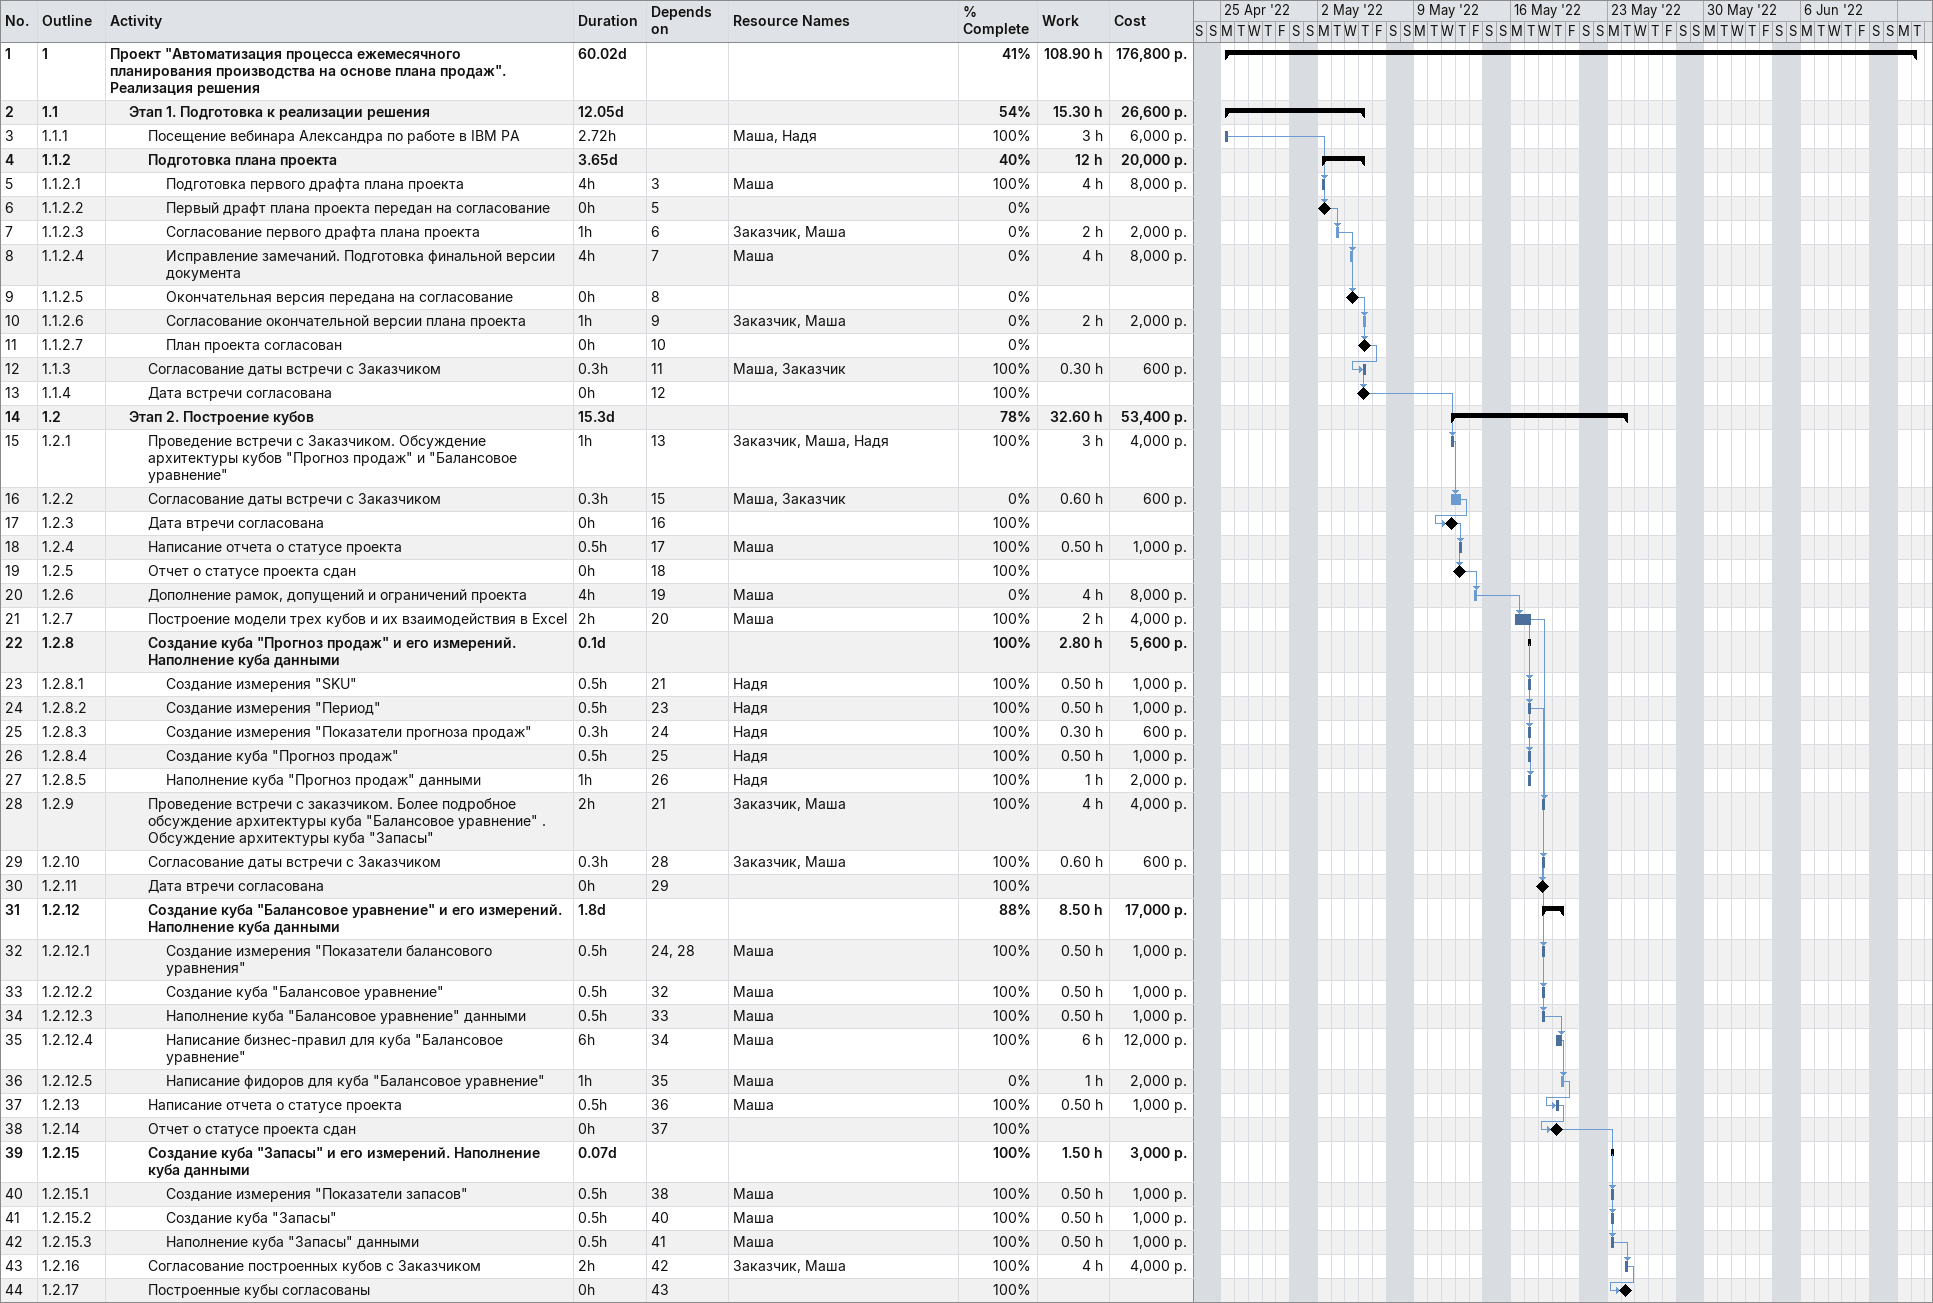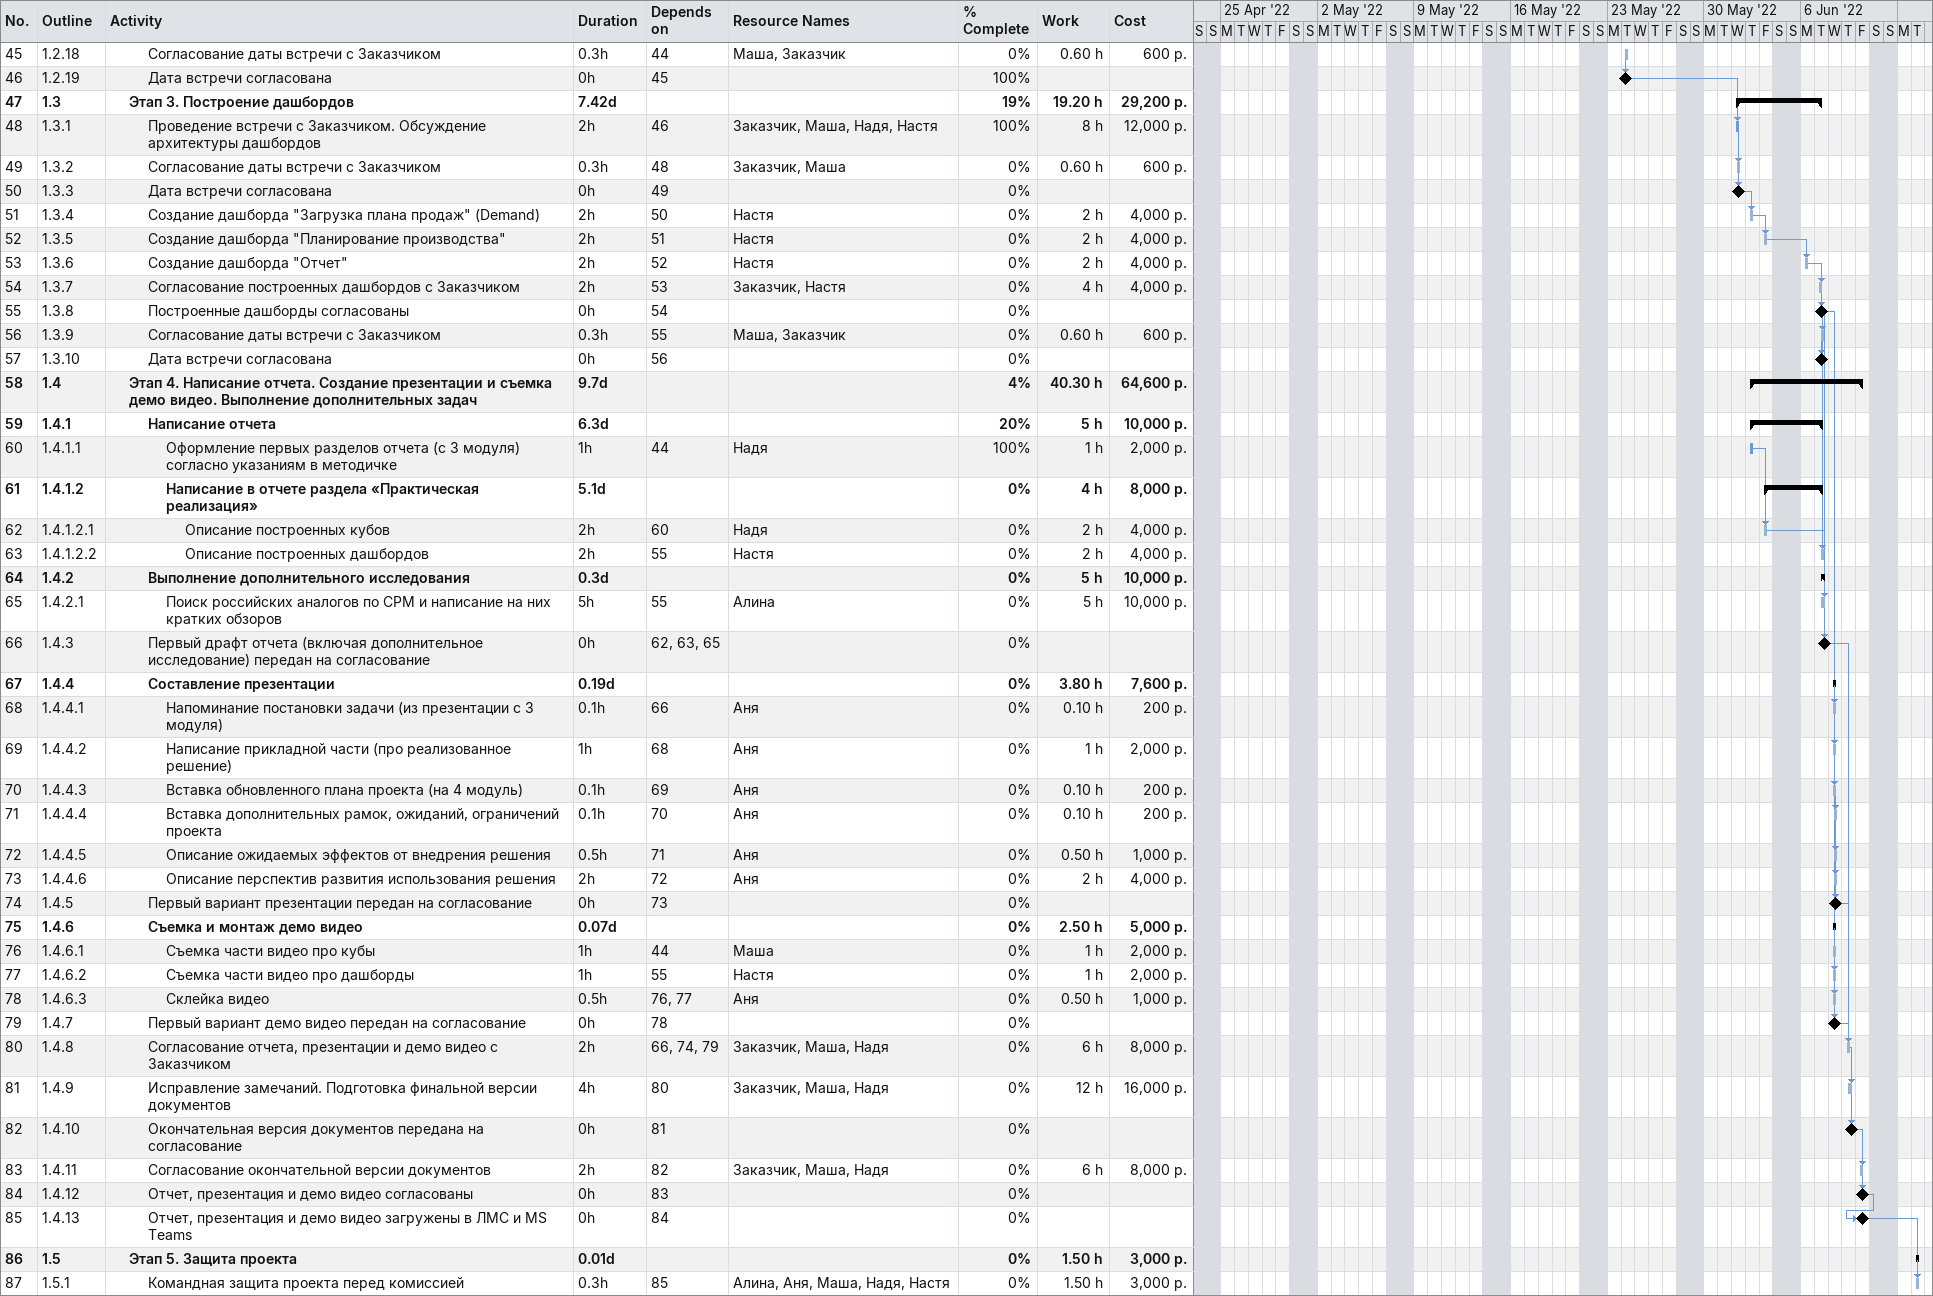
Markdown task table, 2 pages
| ID | WBS | Task | Duration | Start | Finish | Predecessors | Resources | % complete | Work (h) | Cost (р.) |
|---|---|---|---|---|---|---|---|---|---|---|
| 1 | 1 | **Проект "Автоматизация процесса ежемесячного планирования производства на основе плана продаж". Реализация решения** | 60.02d | 2022-04-25 | 2022-06-14 |  |  | 41 | 108.90 | 176800 |
| 2 | 1.1 | **Этап 1. Подготовка к реализации решения** | 12.05d | 2022-04-25 | 2022-05-05 |  |  | 54 | 15.30 | 26600 |
| 3 | 1.1.1 | Посещение вебинара Александра по работе в IBM PA | 2.72h | 2022-04-25 | 2022-04-25 |  | Маша, Надя | 100 | 3 | 6000 |
| 4 | 1.1.2 | **Подготовка плана проекта** | 3.65d | 2022-05-02 | 2022-05-05 |  |  | 40 | 12 | 20000 |
| 5 | 1.1.2.1 | Подготовка первого драфта плана проекта | 4h | 2022-05-02 | 2022-05-02 | 3 | Маша | 100 | 4 | 8000 |
| 6 | 1.1.2.2 | Первый драфт плана проекта передан на согласование | 0h | 2022-05-02 | 2022-05-02 | 5 |  | 0 |  |  |
| 7 | 1.1.2.3 | Согласование первого драфта плана проекта | 1h | 2022-05-03 | 2022-05-03 | 6 | Заказчик, Маша | 0 | 2 | 2000 |
| 8 | 1.1.2.4 | Исправление замечаний. Подготовка финальной версии документа | 4h | 2022-05-04 | 2022-05-04 | 7 | Маша | 0 | 4 | 8000 |
| 9 | 1.1.2.5 | Окончательная версия передана на согласование | 0h | 2022-05-04 | 2022-05-04 | 8 |  | 0 |  |  |
| 10 | 1.1.2.6 | Согласование окончательной версии плана проекта | 1h | 2022-05-05 | 2022-05-05 | 9 | Заказчик, Маша | 0 | 2 | 2000 |
| 11 | 1.1.2.7 | План проекта согласован | 0h | 2022-05-05 | 2022-05-05 | 10 |  | 0 |  |  |
| 12 | 1.1.3 | Согласование даты встречи с Заказчиком | 0.3h | 2022-05-05 | 2022-05-05 | 11 | Маша, Заказчик | 100 | 0.30 | 600 |
| 13 | 1.1.4 | Дата встречи согласована | 0h | 2022-05-05 | 2022-05-05 | 12 |  | 100 |  |  |
| 14 | 1.2 | **Этап 2. Построение кубов** | 15.3d | 2022-05-11 | 2022-05-24 |  |  | 78 | 32.60 | 53400 |
| 15 | 1.2.1 | Проведение встречи с Заказчиком. Обсуждение архитектуры кубов "Прогноз продаж" и "Балансовое уравнение" | 1h | 2022-05-11 | 2022-05-11 | 13 | Заказчик, Маша, Надя | 100 | 3 | 4000 |
| 16 | 1.2.2 | Согласование даты встречи с Заказчиком | 0.3h | 2022-05-11 | 2022-05-12 | 15 | Маша, Заказчик | 0 | 0.60 | 600 |
| 17 | 1.2.3 | Дата втречи согласована | 0h | 2022-05-11 | 2022-05-11 | 16 |  | 100 |  |  |
| 18 | 1.2.4 | Написание отчета о статусе проекта | 0.5h | 2022-05-12 | 2022-05-12 | 17 | Маша | 100 | 0.50 | 1000 |
| 19 | 1.2.5 | Отчет о статусе проекта сдан | 0h | 2022-05-12 | 2022-05-12 | 18 |  | 100 |  |  |
| 20 | 1.2.6 | Дополнение рамок, допущений и ограничений проекта | 4h | 2022-05-13 | 2022-05-13 | 19 | Маша | 0 | 4 | 8000 |
| 21 | 1.2.7 | Построение модели трех кубов и их взаимодействия в Excel | 2h | 2022-05-16 | 2022-05-17 | 20 | Маша | 100 | 2 | 4000 |
| 22 | 1.2.8 | **Создание куба "Прогноз продаж" и его измерений. Наполнение куба данными** | 0.1d | 2022-05-17 | 2022-05-17 |  |  | 100 | 2.80 | 5600 |
| 23 | 1.2.8.1 | Создание измерения "SKU" | 0.5h | 2022-05-17 | 2022-05-17 | 21 | Надя | 100 | 0.50 | 1000 |
| 24 | 1.2.8.2 | Создание измерения "Период" | 0.5h | 2022-05-17 | 2022-05-17 | 23 | Надя | 100 | 0.50 | 1000 |
| 25 | 1.2.8.3 | Создание измерения "Показатели прогноза продаж" | 0.3h | 2022-05-17 | 2022-05-17 | 24 | Надя | 100 | 0.30 | 600 |
| 26 | 1.2.8.4 | Создание куба "Прогноз продаж" | 0.5h | 2022-05-17 | 2022-05-17 | 25 | Надя | 100 | 0.50 | 1000 |
| 27 | 1.2.8.5 | Наполнение куба "Прогноз продаж" данными | 1h | 2022-05-17 | 2022-05-17 | 26 | Надя | 100 | 1 | 2000 |
| 28 | 1.2.9 | Проведение встречи с заказчиком. Более подробное обсуждение архитектуры куба "Балансовое уравнение" . Обсуждение архитектуры куба "Запасы" | 2h | 2022-05-18 | 2022-05-18 | 21 | Заказчик, Маша | 100 | 4 | 4000 |
| 29 | 1.2.10 | Согласование даты встречи с Заказчиком | 0.3h | 2022-05-18 | 2022-05-18 | 28 | Заказчик, Маша | 100 | 0.60 | 600 |
| 30 | 1.2.11 | Дата втречи согласована | 0h | 2022-05-18 | 2022-05-18 | 29 |  | 100 |  |  |
| 31 | 1.2.12 | **Создание куба "Балансовое уравнение" и его измерений. Наполнение куба данными** | 1.8d | 2022-05-18 | 2022-05-19 |  |  | 88 | 8.50 | 17000 |
| 32 | 1.2.12.1 | Создание измерения "Показатели балансового уравнения" | 0.5h | 2022-05-18 | 2022-05-18 | 24, 28 | Маша | 100 | 0.50 | 1000 |
| 33 | 1.2.12.2 | Создание куба "Балансовое уравнение" | 0.5h | 2022-05-18 | 2022-05-18 | 32 | Маша | 100 | 0.50 | 1000 |
| 34 | 1.2.12.3 | Наполнение куба "Балансовое уравнение" данными | 0.5h | 2022-05-18 | 2022-05-18 | 33 | Маша | 100 | 0.50 | 1000 |
| 35 | 1.2.12.4 | Написание бизнес-правил для куба "Балансовое уравнение" | 6h | 2022-05-19 | 2022-05-19 | 34 | Маша | 100 | 6 | 12000 |
| 36 | 1.2.12.5 | Написание фидоров для куба "Балансовое уравнение" | 1h | 2022-05-19 | 2022-05-19 | 35 | Маша | 0 | 1 | 2000 |
| 37 | 1.2.13 | Написание отчета о статусе проекта | 0.5h | 2022-05-19 | 2022-05-19 | 36 | Маша | 100 | 0.50 | 1000 |
| 38 | 1.2.14 | Отчет о статусе проекта сдан | 0h | 2022-05-19 | 2022-05-19 | 37 |  | 100 |  |  |
| 39 | 1.2.15 | **Создание куба "Запасы" и его измерений. Наполнение куба данными** | 0.07d | 2022-05-23 | 2022-05-23 |  |  | 100 | 1.50 | 3000 |
| 40 | 1.2.15.1 | Создание измерения "Показатели запасов" | 0.5h | 2022-05-23 | 2022-05-23 | 38 | Маша | 100 | 0.50 | 1000 |
| 41 | 1.2.15.2 | Создание куба "Запасы" | 0.5h | 2022-05-23 | 2022-05-23 | 40 | Маша | 100 | 0.50 | 1000 |
| 42 | 1.2.15.3 | Наполнение куба "Запасы" данными | 0.5h | 2022-05-23 | 2022-05-23 | 41 | Маша | 100 | 0.50 | 1000 |
| 43 | 1.2.16 | Согласование построенных кубов с Заказчиком | 2h | 2022-05-24 | 2022-05-24 | 42 | Заказчик, Маша | 100 | 4 | 4000 |
| 44 | 1.2.17 | Построенные кубы согласованы | 0h | 2022-05-24 | 2022-05-24 | 43 |  | 100 |  |  |
| 45 | 1.2.18 | Согласование даты встречи с Заказчиком | 0.3h | 2022-05-24 | 2022-05-24 | 44 | Маша, Заказчик | 0 | 0.60 | 600 |
| 46 | 1.2.19 | Дата встречи согласована | 0h | 2022-05-24 | 2022-05-24 | 45 |  | 100 |  |  |
| 47 | 1.3 | **Этап 3. Построение дашбордов** | 7.42d | 2022-06-01 | 2022-06-07 |  |  | 19 | 19.20 | 29200 |
| 48 | 1.3.1 | Проведение встречи с Заказчиком. Обсуждение архитектуры дашбордов | 2h | 2022-06-01 | 2022-06-01 | 46 | Заказчик, Маша, Надя, Настя | 100 | 8 | 12000 |
| 49 | 1.3.2 | Согласование даты встречи с Заказчиком | 0.3h | 2022-06-01 | 2022-06-01 | 48 | Заказчик, Маша | 0 | 0.60 | 600 |
| 50 | 1.3.3 | Дата встречи согласована | 0h | 2022-06-01 | 2022-06-01 | 49 |  | 0 |  |  |
| 51 | 1.3.4 | Создание дашборда "Загрузка плана продаж" (Demand) | 2h | 2022-06-02 | 2022-06-02 | 50 | Настя | 0 | 2 | 4000 |
| 52 | 1.3.5 | Создание дашборда "Планирование производства" | 2h | 2022-06-03 | 2022-06-03 | 51 | Настя | 0 | 2 | 4000 |
| 53 | 1.3.6 | Создание дашборда "Отчет" | 2h | 2022-06-06 | 2022-06-06 | 52 | Настя | 0 | 2 | 4000 |
| 54 | 1.3.7 | Согласование построенных дашбордов с Заказчиком | 2h | 2022-06-07 | 2022-06-07 | 53 | Заказчик, Настя | 0 | 4 | 4000 |
| 55 | 1.3.8 | Построенные дашборды согласованы | 0h | 2022-06-07 | 2022-06-07 | 54 |  | 0 |  |  |
| 56 | 1.3.9 | Согласование даты встречи с Заказчиком | 0.3h | 2022-06-07 | 2022-06-07 | 55 | Маша, Заказчик | 0 | 0.60 | 600 |
| 57 | 1.3.10 | Дата встречи согласована | 0h | 2022-06-07 | 2022-06-07 | 56 |  | 0 |  |  |
| 58 | 1.4 | **Этап 4. Написание отчета. Создание презентации и съемка демо видео. Выполнение дополнительных задач** | 9.7d | 2022-06-02 | 2022-06-10 |  |  | 4 | 40.30 | 64600 |
| 59 | 1.4.1 | **Написание отчета** | 6.3d | 2022-06-02 | 2022-06-07 |  |  | 20 | 5 | 10000 |
| 60 | 1.4.1.1 | Оформление первых разделов отчета (с 3 модуля) согласно указаниям в методичке | 1h | 2022-06-02 | 2022-06-02 | 44 | Надя | 100 | 1 | 2000 |
| 61 | 1.4.1.2 | **Написание в отчете раздела «Практическая реализация»** | 5.1d | 2022-06-03 | 2022-06-07 |  |  | 0 | 4 | 8000 |
| 62 | 1.4.1.2.1 | Описание построенных кубов | 2h | 2022-06-03 | 2022-06-03 | 60 | Надя | 0 | 2 | 4000 |
| 63 | 1.4.1.2.2 | Описание построенных дашбордов | 2h | 2022-06-07 | 2022-06-07 | 55 | Настя | 0 | 2 | 4000 |
| 64 | 1.4.2 | **Выполнение дополнительного исследования** | 0.3d | 2022-06-07 | 2022-06-07 |  |  | 0 | 5 | 10000 |
| 65 | 1.4.2.1 | Поиск российских аналогов по СРМ и написание на них кратких обзоров | 5h | 2022-06-07 | 2022-06-07 | 55 | Алина | 0 | 5 | 10000 |
| 66 | 1.4.3 | Первый драфт отчета (включая дополнительное исследование) передан на согласование | 0h | 2022-06-07 | 2022-06-07 | 62, 63, 65 |  | 0 |  |  |
| 67 | 1.4.4 | **Составление презентации** | 0.19d | 2022-06-08 | 2022-06-08 |  |  | 0 | 3.80 | 7600 |
| 68 | 1.4.4.1 | Напоминание постановки задачи (из презентации с 3 модуля) | 0.1h | 2022-06-08 | 2022-06-08 | 66 | Аня | 0 | 0.10 | 200 |
| 69 | 1.4.4.2 | Написание прикладной части (про реализованное решение) | 1h | 2022-06-08 | 2022-06-08 | 68 | Аня | 0 | 1 | 2000 |
| 70 | 1.4.4.3 | Вставка обновленного плана проекта (на 4 модуль) | 0.1h | 2022-06-08 | 2022-06-08 | 69 | Аня | 0 | 0.10 | 200 |
| 71 | 1.4.4.4 | Вставка дополнительных рамок, ожиданий, ограничений проекта | 0.1h | 2022-06-08 | 2022-06-08 | 70 | Аня | 0 | 0.10 | 200 |
| 72 | 1.4.4.5 | Описание ожидаемых эффектов от внедрения решения | 0.5h | 2022-06-08 | 2022-06-08 | 71 | Аня | 0 | 0.50 | 1000 |
| 73 | 1.4.4.6 | Описание перспектив развития использования решения | 2h | 2022-06-08 | 2022-06-08 | 72 | Аня | 0 | 2 | 4000 |
| 74 | 1.4.5 | Первый вариант презентации передан на согласование | 0h | 2022-06-08 | 2022-06-08 | 73 |  | 0 |  |  |
| 75 | 1.4.6 | **Съемка и монтаж демо видео** | 0.07d | 2022-06-08 | 2022-06-08 |  |  | 0 | 2.50 | 5000 |
| 76 | 1.4.6.1 | Съемка части видео про кубы | 1h | 2022-06-08 | 2022-06-08 | 44 | Маша | 0 | 1 | 2000 |
| 77 | 1.4.6.2 | Съемка части видео про дашборды | 1h | 2022-06-08 | 2022-06-08 | 55 | Настя | 0 | 1 | 2000 |
| 78 | 1.4.6.3 | Склейка видео | 0.5h | 2022-06-08 | 2022-06-08 | 76, 77 | Аня | 0 | 0.50 | 1000 |
| 79 | 1.4.7 | Первый вариант демо видео передан на согласование | 0h | 2022-06-08 | 2022-06-08 | 78 |  | 0 |  |  |
| 80 | 1.4.8 | Согласование отчета, презентации и демо видео с Заказчиком | 2h | 2022-06-09 | 2022-06-09 | 66, 74, 79 | Заказчик, Маша, Надя | 0 | 6 | 8000 |
| 81 | 1.4.9 | Исправление замечаний. Подготовка финальной версии документов | 4h | 2022-06-09 | 2022-06-09 | 80 | Заказчик, Маша, Надя | 0 | 12 | 16000 |
| 82 | 1.4.10 | Окончательная версия документов передана на согласование | 0h | 2022-06-09 | 2022-06-09 | 81 |  | 0 |  |  |
| 83 | 1.4.11 | Согласование окончательной версии документов | 2h | 2022-06-10 | 2022-06-10 | 82 | Заказчик, Маша, Надя | 0 | 6 | 8000 |
| 84 | 1.4.12 | Отчет, презентация и демо видео согласованы | 0h | 2022-06-10 | 2022-06-10 | 83 |  | 0 |  |  |
| 85 | 1.4.13 | Отчет, презентация и демо видео загружены в ЛМС и MS Teams | 0h | 2022-06-10 | 2022-06-10 | 84 |  | 0 |  |  |
| 86 | 1.5 | **Этап 5. Защита проекта** | 0.01d | 2022-06-14 | 2022-06-14 |  |  | 0 | 1.50 | 3000 |
| 87 | 1.5.1 | Командная защита проекта перед комиссией | 0.3h | 2022-06-14 | 2022-06-14 | 85 | Алина, Аня, Маша, Надя, Настя | 0 | 1.50 | 3000 |
